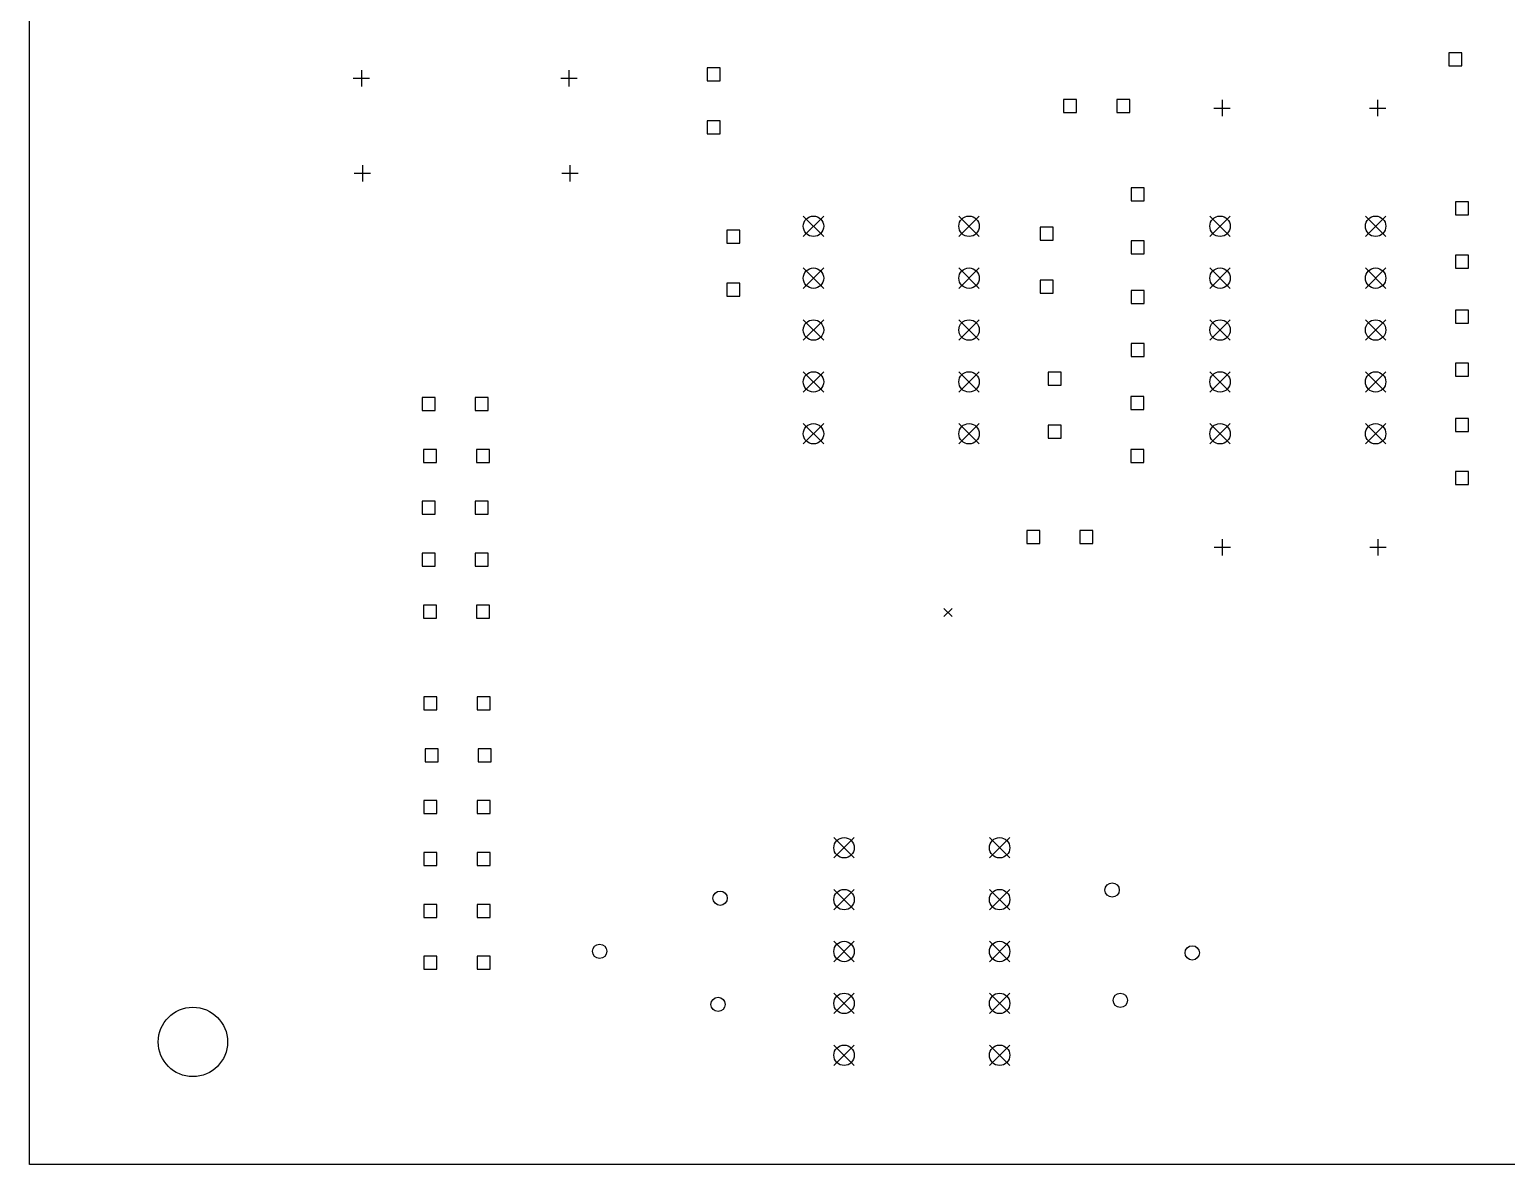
# Model space of a CAD drawing. Extents: x 62 to 364, y -235 to -47.
# Drawn here: x 63.8 to 136.2, y -197.4 to -141.9 of the extents above; entities that cross this region are included whole.
import ezdxf

# ---------------------------------------------------------------- set-up
doc = ezdxf.new("R2010")
doc.units = 0
doc.layers.add('BLACK', color=7, linetype='CONTINUOUS')

msp = doc.modelspace()

# ---------------------------------------------------------------- linework, layer by layer
at = {"layer": 'BLACK', "linetype": 'CONTINUOUS'}
for p, q in [((63.83, -197.43), (63.83, -47.43)), ((133.976, -143.01), (133.34, -143.01)), ((133.34, -143.01), (133.34, -143.647)), ((133.976, -143.647), (133.976, -143.01)), ((80.0862, -143.847), (80.0862, -144.647)), ((90.2462, -143.847), (90.2462, -144.647)), ((97.6634, -143.738), (97.027, -143.738)), ((97.027, -143.738), (97.027, -144.374)), ((97.6634, -144.374), (97.6634, -143.738)), ((133.34, -143.647), (133.976, -143.647)), ((79.6862, -144.247), (80.4862, -144.247)), ((89.8462, -144.247), (90.6462, -144.247)), ((97.027, -144.374), (97.6634, -144.374)), ((115.113, -145.288), (114.477, -145.288)), ((114.477, -145.288), (114.477, -145.924)), ((115.113, -145.924), (115.113, -145.288)), ((117.713, -145.288), (117.077, -145.288)), ((117.077, -145.288), (117.077, -145.924)), ((117.713, -145.924), (117.713, -145.288)), ((122.235, -145.306), (122.235, -146.106)), ((129.855, -145.306), (129.855, -146.106)), ((114.477, -145.924), (115.113, -145.924)), ((117.077, -145.924), (117.713, -145.924)), ((121.835, -145.706), (122.635, -145.706)), ((129.455, -145.706), (130.255, -145.706)), ((97.6634, -146.338), (97.027, -146.338)), ((97.027, -146.338), (97.027, -146.974)), ((97.6634, -146.974), (97.6634, -146.338)), ((97.027, -146.974), (97.6634, -146.974)), ((79.7362, -148.897), (80.5362, -148.897)), ((80.1362, -148.497), (80.1362, -149.297)), ((89.8962, -148.897), (90.6962, -148.897)), ((90.2962, -148.497), (90.2962, -149.297)), ((118.428, -149.613), (117.792, -149.613)), ((117.792, -149.613), (117.792, -150.25)), ((118.428, -150.25), (118.428, -149.613)), ((117.792, -150.25), (118.428, -150.25)), ((134.303, -150.304), (133.667, -150.304)), ((133.667, -150.304), (133.667, -150.94)), ((134.303, -150.94), (134.303, -150.304)), ((101.725, -150.996), (102.725, -151.996)), ((102.725, -150.996), (101.725, -151.996)), ((109.345, -150.996), (110.345, -151.996)), ((110.345, -150.996), (109.345, -151.996)), ((121.638, -150.996), (122.638, -151.996)), ((122.638, -150.996), (121.638, -151.996)), ((129.258, -150.996), (130.258, -151.996)), ((130.258, -150.996), (129.258, -151.996)), ((133.667, -150.94), (134.303, -150.94)), ((98.6134, -151.688), (97.977, -151.688)), ((97.977, -151.688), (97.977, -152.324)), ((98.6134, -152.324), (98.6134, -151.688)), ((113.963, -151.538), (113.327, -151.538)), ((113.327, -151.538), (113.327, -152.174)), ((113.963, -152.174), (113.963, -151.538)), ((97.977, -152.324), (98.6134, -152.324)), ((113.327, -152.174), (113.963, -152.174)), ((118.428, -152.213), (117.792, -152.213)), ((117.792, -152.213), (117.792, -152.85)), ((118.428, -152.85), (118.428, -152.213)), ((117.792, -152.85), (118.428, -152.85)), ((134.303, -152.904), (133.667, -152.904)), ((133.667, -152.904), (133.667, -153.54)), ((134.303, -153.54), (134.303, -152.904)), ((101.725, -153.536), (102.725, -154.536)), ((102.725, -153.536), (101.725, -154.536)), ((109.345, -153.536), (110.345, -154.536)), ((110.345, -153.536), (109.345, -154.536)), ((121.638, -153.536), (122.638, -154.536)), ((122.638, -153.536), (121.638, -154.536)), ((129.258, -153.536), (130.258, -154.536)), ((130.258, -153.536), (129.258, -154.536)), ((133.667, -153.54), (134.303, -153.54)), ((98.6134, -154.288), (97.977, -154.288)), ((97.977, -154.288), (97.977, -154.924)), ((98.6134, -154.924), (98.6134, -154.288)), ((113.963, -154.138), (113.327, -154.138)), ((113.327, -154.138), (113.327, -154.774)), ((113.327, -154.774), (113.963, -154.774)), ((113.963, -154.774), (113.963, -154.138)), ((118.428, -154.643), (117.792, -154.643)), ((117.792, -154.643), (117.792, -155.279)), ((118.428, -155.279), (118.428, -154.643)), ((97.977, -154.924), (98.6134, -154.924)), ((117.792, -155.279), (118.428, -155.279)), ((101.725, -156.076), (102.725, -157.076)), ((102.725, -156.076), (101.725, -157.076)), ((109.345, -156.076), (110.345, -157.076)), ((110.345, -156.076), (109.345, -157.076)), ((121.638, -156.076), (122.638, -157.076)), ((122.638, -156.076), (121.638, -157.076)), ((129.258, -156.076), (130.258, -157.076)), ((130.258, -156.076), (129.258, -157.076)), ((134.303, -155.604), (133.667, -155.604)), ((133.667, -155.604), (133.667, -156.24)), ((133.667, -156.24), (134.303, -156.24)), ((134.303, -156.24), (134.303, -155.604)), ((118.428, -157.243), (117.792, -157.243)), ((117.792, -157.243), (117.792, -157.879)), ((118.428, -157.879), (118.428, -157.243)), ((117.792, -157.879), (118.428, -157.879)), ((134.303, -158.204), (133.667, -158.204)), ((133.667, -158.204), (133.667, -158.84)), ((134.303, -158.84), (134.303, -158.204)), ((101.725, -158.616), (102.725, -159.616)), ((102.725, -158.616), (101.725, -159.616)), ((109.345, -158.616), (110.345, -159.616)), ((110.345, -158.616), (109.345, -159.616)), ((114.363, -158.638), (113.727, -158.638)), ((113.727, -158.638), (113.727, -159.274)), ((114.363, -159.274), (114.363, -158.638)), ((121.638, -158.616), (122.638, -159.616)), ((122.638, -158.616), (121.638, -159.616)), ((129.258, -158.616), (130.258, -159.616)), ((130.258, -158.616), (129.258, -159.616)), ((133.667, -158.84), (134.303, -158.84)), ((113.727, -159.274), (114.363, -159.274)), ((118.403, -159.829), (117.766, -159.829)), ((117.766, -159.829), (117.766, -160.465)), ((118.403, -160.465), (118.403, -159.829)), ((83.6972, -159.88), (83.0608, -159.88)), ((83.0608, -159.88), (83.0608, -160.516)), ((83.0608, -160.516), (83.6972, -160.516)), ((83.6972, -160.516), (83.6972, -159.88)), ((86.2972, -159.88), (85.6608, -159.88)), ((85.6608, -159.88), (85.6608, -160.516)), ((85.6608, -160.516), (86.2972, -160.516)), ((86.2972, -160.516), (86.2972, -159.88)), ((117.766, -160.465), (118.403, -160.465)), ((101.725, -161.156), (102.725, -162.156)), ((102.725, -161.156), (101.725, -162.156)), ((109.345, -161.156), (110.345, -162.156)), ((110.345, -161.156), (109.345, -162.156)), ((114.363, -161.238), (113.727, -161.238)), ((113.727, -161.238), (113.727, -161.874)), ((114.363, -161.874), (114.363, -161.238)), ((121.638, -161.156), (122.638, -162.156)), ((122.638, -161.156), (121.638, -162.156)), ((129.258, -161.156), (130.258, -162.156)), ((130.258, -161.156), (129.258, -162.156)), ((134.303, -160.904), (133.667, -160.904)), ((133.667, -160.904), (133.667, -161.54)), ((134.303, -161.54), (134.303, -160.904)), ((113.727, -161.874), (114.363, -161.874)), ((133.667, -161.54), (134.303, -161.54)), ((83.7572, -162.42), (83.1208, -162.42)), ((83.1208, -162.42), (83.1208, -163.056)), ((83.7572, -163.056), (83.7572, -162.42)), ((86.3572, -162.42), (85.7208, -162.42)), ((85.7208, -162.42), (85.7208, -163.056)), ((86.3572, -163.056), (86.3572, -162.42)), ((118.403, -162.429), (117.766, -162.429)), ((117.766, -162.429), (117.766, -163.065)), ((118.403, -163.065), (118.403, -162.429)), ((83.1208, -163.056), (83.7572, -163.056)), ((85.7208, -163.056), (86.3572, -163.056)), ((117.766, -163.065), (118.403, -163.065)), ((134.303, -163.504), (133.667, -163.504)), ((133.667, -163.504), (133.667, -164.14)), ((133.667, -164.14), (134.303, -164.14)), ((134.303, -164.14), (134.303, -163.504)), ((83.6972, -164.96), (83.0608, -164.96)), ((83.0608, -164.96), (83.0608, -165.596)), ((83.0608, -165.596), (83.6972, -165.596)), ((83.6972, -165.596), (83.6972, -164.96)), ((86.2972, -164.96), (85.6608, -164.96)), ((85.6608, -164.96), (85.6608, -165.596)), ((85.6608, -165.596), (86.2972, -165.596)), ((86.2972, -165.596), (86.2972, -164.96)), ((113.313, -166.388), (112.677, -166.388)), ((112.677, -166.388), (112.677, -167.024)), ((112.677, -167.024), (113.313, -167.024)), ((113.313, -167.024), (113.313, -166.388)), ((115.913, -166.388), (115.277, -166.388)), ((115.277, -166.388), (115.277, -167.024)), ((115.277, -167.024), (115.913, -167.024)), ((115.913, -167.024), (115.913, -166.388)), ((122.25, -166.808), (122.25, -167.608)), ((129.87, -166.808), (129.87, -167.608)), ((83.6972, -167.5), (83.0608, -167.5)), ((83.0608, -167.5), (83.0608, -168.136)), ((83.6972, -168.136), (83.6972, -167.5)), ((86.2972, -167.5), (85.6608, -167.5)), ((85.6608, -167.5), (85.6608, -168.136)), ((86.2972, -168.136), (86.2972, -167.5)), ((121.85, -167.208), (122.65, -167.208)), ((129.47, -167.208), (130.27, -167.208)), ((83.0608, -168.136), (83.6972, -168.136)), ((85.6608, -168.136), (86.2972, -168.136)), ((83.7572, -170.04), (83.1208, -170.04)), ((83.1208, -170.04), (83.1208, -170.676)), ((83.1208, -170.676), (83.7572, -170.676)), ((83.7572, -170.676), (83.7572, -170.04)), ((86.3572, -170.04), (85.7208, -170.04)), ((85.7208, -170.04), (85.7208, -170.676)), ((85.7208, -170.676), (86.3572, -170.676)), ((86.3572, -170.676), (86.3572, -170.04)), ((108.614, -170.209), (109.014, -170.609)), ((109.014, -170.209), (108.614, -170.609)), ((83.7826, -174.535), (83.1462, -174.535)), ((83.1462, -174.535), (83.1462, -175.172)), ((83.7826, -175.172), (83.7826, -174.535)), ((86.3826, -174.535), (85.7462, -174.535)), ((85.7462, -174.535), (85.7462, -175.172)), ((86.3826, -175.172), (86.3826, -174.535)), ((83.1462, -175.172), (83.7826, -175.172)), ((85.7462, -175.172), (86.3826, -175.172)), ((83.8426, -177.075), (83.2062, -177.075)), ((83.2062, -177.075), (83.2062, -177.712)), ((83.8426, -177.712), (83.8426, -177.075)), ((86.4426, -177.075), (85.8062, -177.075)), ((85.8062, -177.075), (85.8062, -177.712)), ((86.4426, -177.712), (86.4426, -177.075)), ((83.2062, -177.712), (83.8426, -177.712)), ((85.8062, -177.712), (86.4426, -177.712)), ((83.7826, -179.615), (83.1462, -179.615)), ((83.1462, -179.615), (83.1462, -180.252)), ((83.7826, -180.252), (83.7826, -179.615)), ((86.3826, -179.615), (85.7462, -179.615)), ((85.7462, -179.615), (85.7462, -180.252)), ((86.3826, -180.252), (86.3826, -179.615)), ((83.1462, -180.252), (83.7826, -180.252)), ((85.7462, -180.252), (86.3826, -180.252)), ((103.224, -181.424), (104.224, -182.424)), ((104.224, -181.424), (103.224, -182.424)), ((110.843, -181.424), (111.843, -182.424)), ((111.843, -181.424), (110.843, -182.424)), ((83.7826, -182.155), (83.1462, -182.155)), ((83.1462, -182.155), (83.1462, -182.792)), ((83.7826, -182.792), (83.7826, -182.155)), ((86.3826, -182.155), (85.7462, -182.155)), ((85.7462, -182.155), (85.7462, -182.792)), ((86.3826, -182.792), (86.3826, -182.155)), ((83.1462, -182.792), (83.7826, -182.792)), ((85.7462, -182.792), (86.3826, -182.792)), ((103.224, -183.964), (104.224, -184.964)), ((104.224, -183.964), (103.224, -184.964)), ((110.843, -183.964), (111.843, -184.964)), ((111.843, -183.964), (110.843, -184.964)), ((83.7826, -184.695), (83.1462, -184.695)), ((83.1462, -184.695), (83.1462, -185.332)), ((83.7826, -185.332), (83.7826, -184.695)), ((86.3826, -184.695), (85.7462, -184.695)), ((85.7462, -184.695), (85.7462, -185.332)), ((86.3826, -185.332), (86.3826, -184.695)), ((83.1462, -185.332), (83.7826, -185.332)), ((85.7462, -185.332), (86.3826, -185.332)), ((103.224, -186.504), (104.224, -187.504)), ((104.224, -186.504), (103.224, -187.504)), ((110.843, -186.504), (111.843, -187.504)), ((111.843, -186.504), (110.843, -187.504)), ((83.7826, -187.235), (83.1462, -187.235)), ((83.1462, -187.235), (83.1462, -187.872)), ((83.7826, -187.872), (83.7826, -187.235)), ((86.3826, -187.235), (85.7462, -187.235)), ((85.7462, -187.235), (85.7462, -187.872)), ((86.3826, -187.872), (86.3826, -187.235)), ((83.1462, -187.872), (83.7826, -187.872)), ((85.7462, -187.872), (86.3826, -187.872)), ((103.224, -189.044), (104.224, -190.044)), ((104.224, -189.044), (103.224, -190.044)), ((110.843, -189.044), (111.843, -190.044)), ((111.843, -189.044), (110.843, -190.044)), ((103.224, -191.584), (104.224, -192.584)), ((104.224, -191.584), (103.224, -192.584)), ((110.843, -191.584), (111.843, -192.584)), ((111.843, -191.584), (110.843, -192.584)), ((363.83, -197.43), (63.83, -197.43))]:
    msp.add_line(p, q, dxfattribs=at)
at = {"layer": 'BLACK'}
for centre, radius in [((102.225, -151.496), 0.5), ((109.845, -151.496), 0.5), ((122.138, -151.496), 0.5), ((129.758, -151.496), 0.5), ((102.225, -154.036), 0.5), ((109.845, -154.036), 0.5), ((122.138, -154.036), 0.5), ((129.758, -154.036), 0.5), ((102.225, -156.576), 0.5), ((109.845, -156.576), 0.5), ((122.138, -156.576), 0.5), ((129.758, -156.576), 0.5), ((102.225, -159.116), 0.5), ((109.845, -159.116), 0.5), ((122.138, -159.116), 0.5), ((129.758, -159.116), 0.5), ((102.225, -161.656), 0.5), ((109.845, -161.656), 0.5), ((122.138, -161.656), 0.5), ((129.758, -161.656), 0.5), ((103.724, -181.924), 0.5), ((111.343, -181.924), 0.5), ((116.853, -183.994), 0.35), ((97.6535, -184.394), 0.35), ((103.724, -184.464), 0.5), ((111.343, -184.464), 0.5), ((103.724, -187.004), 0.5), ((111.343, -187.004), 0.5), ((91.7535, -186.994), 0.35), ((120.777, -187.071), 0.35), ((97.5535, -189.594), 0.35), ((103.724, -189.544), 0.5), ((111.343, -189.544), 0.5), ((117.253, -189.394), 0.35), ((71.83, -191.43), 1.7), ((103.724, -192.084), 0.5), ((111.343, -192.084), 0.5)]:
    msp.add_circle(centre, radius, dxfattribs=at)

doc.saveas('drawing.dxf')
